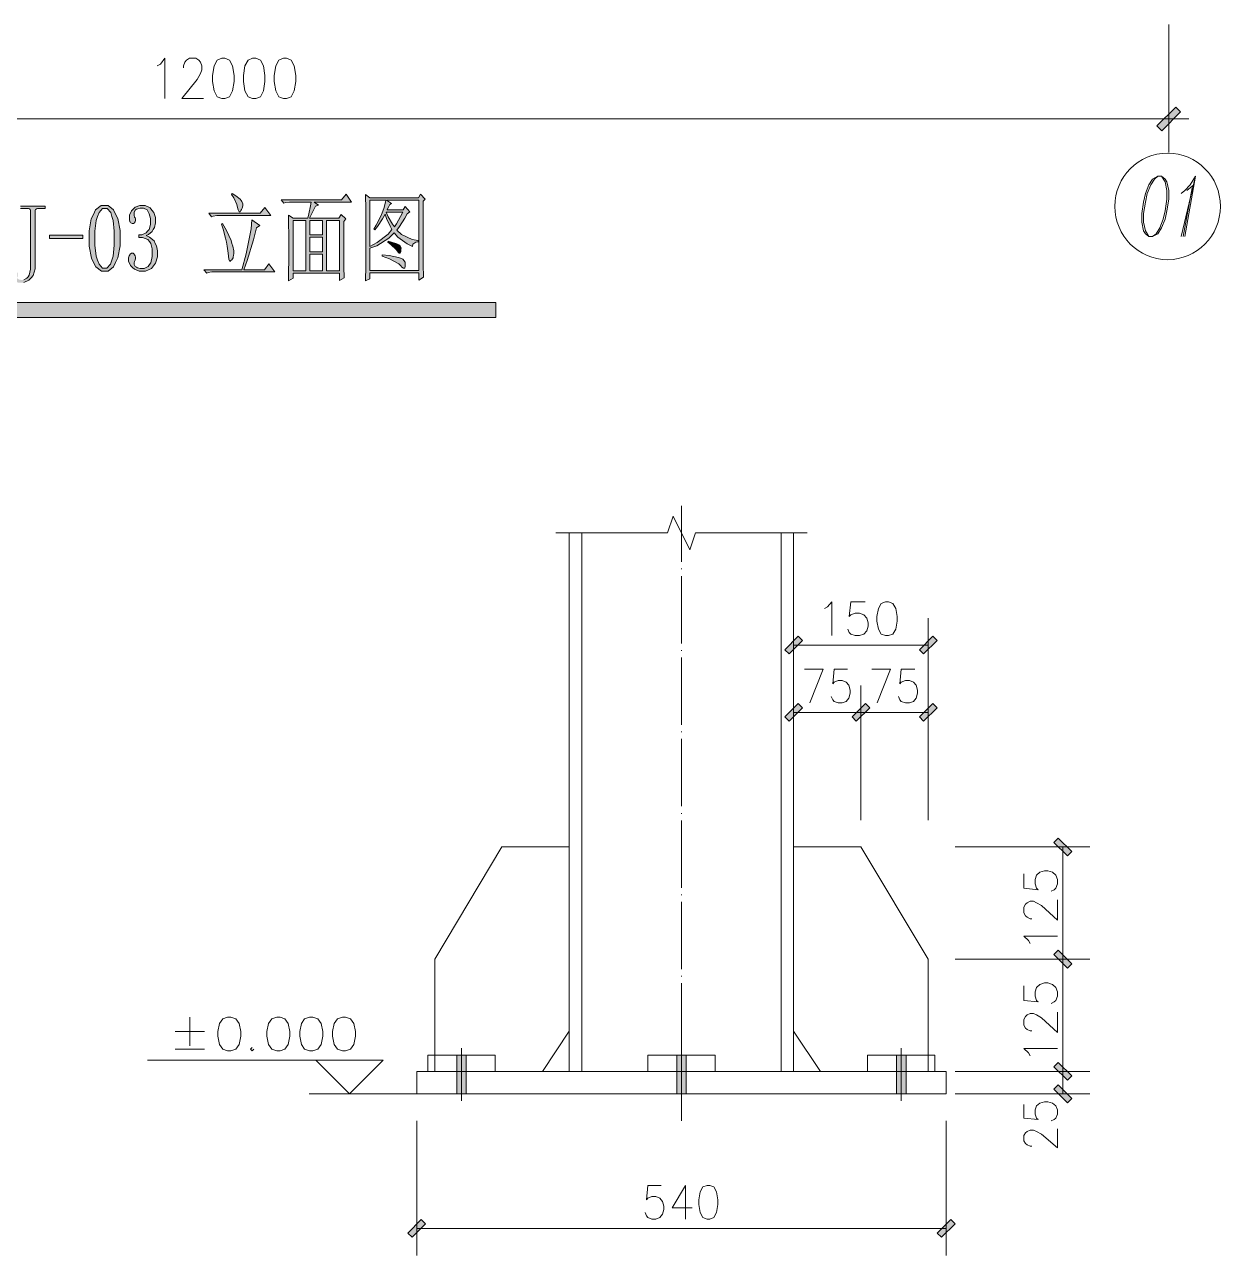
# Model space of a CAD drawing. Header units: millimetres. Extents: x 0 to 586, y 0 to 414.
# Drawn here: x 116.8 to 204.3, y 104.7 to 194.9 of the extents above; entities that cross this region are included whole.
import ezdxf

# ---------------------------------------------------------------- set-up
doc = ezdxf.new("R2010")
doc.units = ezdxf.units.MM

msp = doc.modelspace()

# ---------------------------------------------------------------- hatches: boundary and pattern name
h = msp.add_hatch(color=0)
h.dxf.hatch_style = 2
h.paths.add_polyline_path([(200.035583, 187.113333), (199.686333, 187.462583), (201.065694, 188.841944), (201.414944, 188.496222)])
h = msp.add_hatch(color=0)
h.dxf.hatch_style = 2
h.paths.add_polyline_path([(131.956528, 182.520167), (132.221111, 182.354361), (132.545667, 182.100361), (132.609167, 182.012167), (132.669139, 181.920444), (132.729111, 181.751111), (132.729111, 181.666444), (132.729111, 181.599417), (132.686778, 181.440667), (132.640917, 181.348944), (132.598583, 181.26075), (132.531556, 181.172556), (132.510389, 181.172556), (132.464528, 181.172556), (132.386917, 181.32425), (132.355167, 181.475944), (132.298722, 181.708778), (132.08, 182.188556), (131.914194, 182.439028)])
h = msp.add_hatch(color=0)
h.paths.add_polyline_path([(137.488083, 180.703361), (137.576278, 181.020861), (137.696222, 181.613528), (137.727972, 181.888694), (136.320389, 181.888694), (136.154583, 181.888694), (135.868833, 181.849889), (135.745361, 181.807556), (135.547806, 182.0545), (139.954, 182.0545), (140.306778, 182.46725), (140.705417, 181.888694), (137.950222, 181.888694), (138.281833, 181.669972), (138.059583, 181.585306), (137.929056, 181.352472), (137.706806, 180.9115), (137.618611, 180.703361), (139.777611, 180.703361), (139.932833, 180.978528), (140.285611, 180.650444), (140.130389, 180.456417), (140.130389, 179.218167), (140.140972, 177.154417), (140.151556, 176.328917), (139.823472, 176.134889), (139.823472, 176.685222), (136.408583, 176.685222), (136.408583, 176.300694), (136.076972, 176.106667), (136.087556, 176.589972), (136.098139, 177.821167), (136.098139, 178.572583), (136.098139, 179.320472), (136.087556, 180.49875), (136.076972, 180.925611), (136.408583, 180.703361)])
h.paths.add_polyline_path([(138.853333, 180.537556), (138.853333, 176.851028), (139.823472, 176.851028), (139.823472, 180.537556)])
h.paths.add_polyline_path([(136.408583, 180.537556), (136.408583, 176.851028), (137.354028, 176.851028), (137.354028, 180.537556)])
h.paths.add_polyline_path([(137.643306, 178.064583), (137.643306, 176.851028), (138.567583, 176.851028), (138.567583, 178.064583)])
h.paths.add_polyline_path([(137.643306, 179.327528), (137.643306, 178.230389), (138.567583, 178.230389), (138.567583, 179.327528)])
h.paths.add_polyline_path([(137.643306, 180.537556), (137.643306, 179.493333), (138.567583, 179.493333), (138.567583, 180.537556)])
h = msp.add_hatch(color=0)
h.paths.add_polyline_path([(145.947694, 181.945139), (145.947694, 177.373139), (145.947694, 177.097972), (145.958278, 176.604083), (145.968861, 176.381833), (145.63725, 176.163111), (145.63725, 176.713444), (142.045972, 176.713444), (142.045972, 176.272472), (141.717889, 176.106667), (141.728472, 176.381833), (141.739056, 176.946278), (141.739056, 177.235556), (141.739056, 181.394806), (141.739056, 181.627639), (141.728472, 182.153278), (141.717889, 182.442556), (142.045972, 182.192083), (145.594917, 182.192083), (145.746611, 182.46725), (146.099389, 182.107417)])
h.paths.add_polyline_path([(142.045972, 176.87925), (145.63725, 176.87925), (145.63725, 182.026278), (143.259528, 182.026278), (143.633472, 181.779333), (143.502944, 181.698194), (143.435917, 181.571194), (143.337139, 181.380694), (143.301861, 181.310139), (144.469556, 181.310139), (144.624778, 181.557083), (144.956389, 181.172556), (144.78, 181.034972), (144.593028, 180.703361), (144.204972, 180.100111), (144.007417, 179.824944), (144.349611, 179.507444), (145.132778, 179.137028), (145.57375, 179.080583), (145.57375, 178.971222), (145.407944, 178.957111), (145.196278, 178.791306), (145.153944, 178.639611), (144.769417, 178.819528), (144.095611, 179.313417), (143.809861, 179.630917), (143.425333, 179.246389), (142.543389, 178.681944), (142.045972, 178.502028)])
h.paths.add_polyline_path([(142.045972, 182.026278), (142.045972, 178.639611), (142.564556, 178.914778), (143.368889, 179.535667), (143.654639, 179.881389), (143.513528, 180.128333), (143.259528, 180.692778), (143.150167, 181.010278), (142.973778, 180.664556), (142.599833, 180.086), (142.39875, 179.853167), (142.33525, 179.906083), (142.511639, 180.195361), (142.807972, 180.795083), (142.927917, 181.105528), (143.051389, 181.415972), (143.1925, 181.878111), (143.213667, 182.026278)])
h.paths.add_polyline_path([(143.238361, 181.144333), (143.390056, 180.802139), (143.689917, 180.265917), (143.831028, 180.071889), (143.98625, 180.290611), (144.293167, 180.830361), (144.448389, 181.144333)])
h = msp.add_hatch(color=0)
h.dxf.hatch_style = 2
h.paths.add_polyline_path([(117.178667, 181.200778), (117.178667, 181.257222), (117.153972, 181.338361), (117.132806, 181.366583), (117.111639, 181.394806), (117.034028, 181.423028), (116.977583, 181.423028), (116.451944, 181.423028), (116.451944, 181.588833), (118.254639, 181.588833), (118.254639, 181.423028), (117.725472, 181.423028), (117.683139, 181.423028), (117.612583, 181.394806), (117.584361, 181.366583), (117.556139, 181.338361), (117.527917, 181.257222), (117.527917, 181.200778), (117.527917, 177.288472), (117.527917, 176.985083), (117.372694, 176.508833), (117.221, 176.3395), (117.065778, 176.166639), (116.68125, 175.993778), (116.448417, 175.993778), (116.282611, 175.993778), (116.028611, 176.078444), (115.940417, 176.159583), (115.852222, 176.240722), (115.764028, 176.43475), (115.764028, 176.544111), (115.764028, 176.628778), (115.802833, 176.75225), (115.841639, 176.794583), (115.880444, 176.833389), (115.965111, 176.875722), (116.007444, 176.875722), (116.063889, 176.875722), (116.152083, 176.829861), (116.183833, 176.780472), (116.219111, 176.731083), (116.250861, 176.614667), (116.250861, 176.544111), (116.250861, 176.515889), (116.243806, 176.470028), (116.240278, 176.448861), (116.233222, 176.427694), (116.205, 176.378306), (116.183833, 176.353611), (116.205, 176.311278), (116.272028, 176.247778), (116.317889, 176.226611), (116.360222, 176.205444), (116.473111, 176.187806), (116.536611, 176.187806), (116.68125, 176.187806), (116.914083, 176.304222), (117.002278, 176.420639), (117.090472, 176.537056), (117.178667, 176.970972), (117.178667, 177.288472)])
h = msp.add_hatch(color=0)
h.paths.add_polyline_path([(122.6185, 176.822806), (122.375083, 176.822806), (121.965861, 177.140306), (121.803583, 177.454278), (121.637778, 177.771778), (121.471972, 178.667833), (121.471972, 179.246389), (121.471972, 179.782611), (121.630722, 180.650444), (121.793, 180.982056), (121.95175, 181.313667), (122.3645, 181.64175), (122.6185, 181.64175), (122.858389, 181.64175), (123.260556, 181.327778), (123.419306, 181.010278), (123.581583, 180.692778), (123.740333, 179.810833), (123.740333, 179.246389), (123.740333, 178.681944), (123.581583, 177.792944), (123.419306, 177.468389), (123.260556, 177.147361), (122.858389, 176.822806)])
h.paths.add_polyline_path([(122.6185, 181.423028), (122.463278, 181.423028), (122.20575, 181.126694), (122.099917, 180.830361), (121.994083, 180.534028), (121.891778, 179.743806), (121.891778, 179.246389), (121.891778, 178.724278), (121.994083, 177.912889), (122.099917, 177.623611), (122.20575, 177.334333), (122.463278, 177.045056), (122.6185, 177.045056), (122.780778, 177.045056), (123.041833, 177.334333), (123.133556, 177.623611), (123.228806, 177.912889), (123.320528, 178.724278), (123.320528, 179.246389), (123.320528, 179.743806), (123.232333, 180.534028), (123.144139, 180.830361), (123.055944, 181.126694), (122.794889, 181.423028)])
h = msp.add_hatch(color=0)
h.dxf.hatch_style = 2
h.paths.add_polyline_path([(126.495528, 178.145722), (126.495528, 177.881139), (126.343833, 177.422528), (126.188611, 177.221444), (126.033389, 177.020361), (125.603, 176.822806), (125.327833, 176.822806), (125.130278, 176.822806), (124.788083, 176.960389), (124.646972, 177.097972), (124.502333, 177.235556), (124.357694, 177.553056), (124.357694, 177.729444), (124.357694, 177.814111), (124.403556, 177.95875), (124.445889, 178.018722), (124.49175, 178.082222), (124.579944, 178.142194), (124.622278, 178.142194), (124.689306, 178.142194), (124.781028, 178.082222), (124.80925, 178.018722), (124.837472, 177.95875), (124.862167, 177.852917), (124.862167, 177.814111), (124.862167, 177.743556), (124.841, 177.634194), (124.819833, 177.591861), (124.798667, 177.538944), (124.773972, 177.440167), (124.773972, 177.401361), (124.773972, 177.316694), (124.858639, 177.179111), (124.939778, 177.126194), (125.024444, 177.06975), (125.204361, 177.013306), (125.303139, 177.013306), (125.504222, 177.013306), (125.800556, 177.157944), (125.899333, 177.302583), (125.998111, 177.447222), (126.096889, 177.89525), (126.096889, 178.198639), (126.096889, 178.449111), (125.994583, 178.84775), (125.88875, 178.999444), (125.782917, 179.151139), (125.394861, 179.302833), (125.109111, 179.302833), (125.109111, 179.493333), (125.327833, 179.493333), (125.652389, 179.623861), (125.758222, 179.754389), (125.864056, 179.888444), (125.966361, 180.251806), (125.966361, 180.484639), (125.966361, 180.678667), (125.885222, 181.017333), (125.804083, 181.161972), (125.719417, 181.306611), (125.461889, 181.45125), (125.2855, 181.45125), (125.207889, 181.45125), (125.042083, 181.401861), (124.953889, 181.356), (124.869222, 181.306611), (124.781028, 181.147861), (124.781028, 181.0385), (124.781028, 180.929139), (124.802194, 180.791556), (124.823361, 180.763333), (124.844528, 180.735111), (124.869222, 180.668083), (124.869222, 180.62575), (124.869222, 180.555194), (124.844528, 180.445833), (124.823361, 180.4035), (124.802194, 180.364694), (124.724583, 180.322361), (124.668139, 180.322361), (124.625806, 180.322361), (124.541139, 180.364694), (124.502333, 180.4035), (124.463528, 180.445833), (124.424722, 180.597528), (124.424722, 180.706889), (124.424722, 180.915028), (124.569361, 181.250167), (124.714, 181.380694), (124.855111, 181.511222), (125.186722, 181.64175), (125.373694, 181.64175), (125.592417, 181.64175), (125.945194, 181.472417), (126.07925, 181.299556), (126.209778, 181.126694), (126.343833, 180.763333), (126.343833, 180.569306), (126.343833, 180.361167), (126.259167, 180.011917), (126.178028, 179.867278), (126.093361, 179.722639), (125.835833, 179.507444), (125.659444, 179.440417), (125.902861, 179.327528), (126.230944, 179.03825), (126.319139, 178.861861), (126.407333, 178.681944), (126.495528, 178.322111)])
h = msp.add_hatch(color=0)
h.dxf.hatch_style = 2
h.paths.add_polyline_path([(130.2385, 181.063194), (134.006167, 181.063194), (134.337778, 181.475944), (134.77875, 180.897389), (130.965222, 180.897389), (130.824111, 180.897389), (130.559528, 180.858583), (130.439583, 180.81625)])
h = msp.add_hatch(color=0)
h.dxf.hatch_style = 2
h.paths.add_polyline_path([(133.741583, 179.99075), (133.512278, 179.122917), (133.050139, 177.595389), (132.817306, 176.932167), (134.316611, 176.932167), (134.644694, 177.373139), (135.085667, 176.766361), (130.615972, 176.766361), (130.471333, 176.766361), (130.20675, 176.727556), (130.086806, 176.685222), (129.885722, 176.932167), (132.662083, 176.932167), (132.983111, 178.089278), (133.346472, 179.920194), (133.388806, 180.594), (133.985, 180.18125)])
h = msp.add_hatch(color=0)
h.dxf.hatch_style = 2
h.paths.add_polyline_path([(131.2545, 180.322361), (131.529667, 179.796722), (131.868333, 179.066472), (131.935361, 178.861861), (132.002389, 178.653722), (132.069417, 178.311528), (132.069417, 178.173944), (132.069417, 178.1175), (132.051778, 177.972861), (132.034139, 177.884667), (132.020028, 177.792944), (131.931833, 177.648306), (131.85775, 177.595389), (131.787194, 177.538944), (131.706056, 177.70475), (131.695472, 177.923472), (131.670778, 178.145722), (131.589639, 178.660778), (131.529667, 178.957111), (131.469694, 179.253444), (131.28625, 179.906083), (131.166306, 180.265917)])
h = msp.add_hatch(color=0)
h.dxf.hatch_style = 2
h.paths.add_polyline_path([(118.565083, 179.218167), (118.565083, 179.465111), (121.009833, 179.465111), (121.009833, 179.218167)])
h = msp.add_hatch(color=0)
h.dxf.hatch_style = 2
h.paths.add_polyline_path([(143.368889, 179.024139), (143.633472, 178.957111), (144.007417, 178.833639), (144.116778, 178.777194), (144.229667, 178.724278), (144.328444, 178.537306), (144.317861, 178.406778), (144.30375, 178.27625), (144.261417, 178.145722), (144.229667, 178.145722), (144.194389, 178.145722), (144.116778, 178.21275), (144.074444, 178.283306), (143.965083, 178.420889), (143.601722, 178.748972), (143.347722, 178.943)])
h = msp.add_hatch(color=0)
h.dxf.hatch_style = 2
h.paths.add_polyline_path([(142.949083, 178.032833), (143.457083, 177.965806), (144.123833, 177.835278), (144.282583, 177.771778), (144.441333, 177.711806), (144.614194, 177.496611), (144.624778, 177.344917), (144.635361, 177.19675), (144.593028, 177.045056), (144.536583, 177.045056), (144.504833, 177.045056), (144.391944, 177.126194), (144.317861, 177.207333), (144.152056, 177.373139), (143.467667, 177.732972), (142.949083, 177.923472)])
h = msp.add_hatch(color=0)
h.dxf.hatch_style = 2
h.paths.add_polyline_path([(108.860167, 173.425556), (108.860167, 174.52975), (151.267583, 174.52975), (151.267583, 173.425556)])
h = msp.add_hatch(color=0)
h.dxf.hatch_style = 2
h.paths.add_polyline_path([(172.741167, 148.794611), (172.427194, 149.105056), (173.411444, 150.092833), (173.725417, 149.778861)])
h = msp.add_hatch(color=0)
h.dxf.hatch_style = 2
h.paths.add_polyline_path([(182.601306, 148.794611), (182.287333, 149.105056), (183.271583, 150.092833), (183.585556, 149.778861)])
h = msp.add_hatch(color=0)
h.dxf.hatch_style = 2
h.paths.add_polyline_path([(172.741167, 143.862778), (172.427194, 144.17675), (173.411444, 145.164528), (173.725417, 144.850556)])
h = msp.add_hatch(color=0)
h.dxf.hatch_style = 2
h.paths.add_polyline_path([(177.669472, 143.862778), (177.3555, 144.17675), (178.343278, 145.164528), (178.65725, 144.850556)])
h = msp.add_hatch(color=0)
h.dxf.hatch_style = 2
h.paths.add_polyline_path([(177.669472, 143.862778), (177.3555, 144.17675), (178.343278, 145.164528), (178.65725, 144.850556)])
h = msp.add_hatch(color=0)
h.dxf.hatch_style = 2
h.paths.add_polyline_path([(182.601306, 143.862778), (182.287333, 144.17675), (183.271583, 145.164528), (183.585556, 144.850556)])
h = msp.add_hatch(color=0)
h.dxf.hatch_style = 2
h.paths.add_polyline_path([(192.143944, 134.990417), (192.457917, 135.304389), (193.445694, 134.316611), (193.131722, 134.002639)])
h = msp.add_hatch(color=0)
h.dxf.hatch_style = 2
h.paths.add_polyline_path([(192.143944, 126.774222), (192.457917, 127.088194), (193.445694, 126.100417), (193.131722, 125.789972)])
h = msp.add_hatch(color=0)
h.dxf.hatch_style = 2
h.paths.add_polyline_path([(192.143944, 126.774222), (192.457917, 127.088194), (193.445694, 126.100417), (193.131722, 125.789972)])
h = msp.add_hatch(color=0)
h.dxf.hatch_style = 2
h.paths.add_polyline_path([(148.413611, 119.404694), (149.101528, 119.404694), (149.101528, 116.578944), (148.413611, 116.578944)])
h = msp.add_hatch(color=0)
h.dxf.hatch_style = 2
h.paths.add_polyline_path([(148.413611, 119.404694), (149.101528, 119.404694), (149.101528, 116.578944), (148.413611, 116.578944)])
h = msp.add_hatch(color=0)
h.dxf.hatch_style = 2
h.paths.add_polyline_path([(148.413611, 119.404694), (149.101528, 119.404694), (149.101528, 116.578944), (148.413611, 116.578944)])
h = msp.add_hatch(color=0)
h.dxf.hatch_style = 2
h.paths.add_polyline_path([(164.514389, 119.404694), (165.205833, 119.404694), (165.205833, 116.578944), (164.514389, 116.578944)])
h = msp.add_hatch(color=0)
h.dxf.hatch_style = 2
h.paths.add_polyline_path([(164.514389, 119.404694), (165.205833, 119.404694), (165.205833, 116.578944), (164.514389, 116.578944)])
h = msp.add_hatch(color=0)
h.dxf.hatch_style = 2
h.paths.add_polyline_path([(180.618694, 119.404694), (181.310139, 119.404694), (181.310139, 116.578944), (180.618694, 116.578944)])
h = msp.add_hatch(color=0)
h.dxf.hatch_style = 2
h.paths.add_polyline_path([(180.618694, 119.404694), (181.310139, 119.404694), (181.310139, 116.578944), (180.618694, 116.578944)])
h = msp.add_hatch(color=0)
h.dxf.hatch_style = 2
h.paths.add_polyline_path([(180.618694, 119.404694), (181.310139, 119.404694), (181.310139, 116.578944), (180.618694, 116.578944)])
h = msp.add_hatch(color=0)
h.dxf.hatch_style = 2
h.paths.add_polyline_path([(192.143944, 118.558028), (192.457917, 118.872), (193.445694, 117.884222), (193.131722, 117.573778)])
h = msp.add_hatch(color=0)
h.dxf.hatch_style = 2
h.paths.add_polyline_path([(192.143944, 118.558028), (192.457917, 118.872), (193.445694, 117.884222), (193.131722, 117.573778)])
h = msp.add_hatch(color=0)
h.dxf.hatch_style = 2
h.paths.add_polyline_path([(192.143944, 116.914083), (192.457917, 117.228056), (193.445694, 116.243806), (193.131722, 115.929833)])
h = msp.add_hatch(color=0)
h.dxf.hatch_style = 2
h.paths.add_polyline_path([(145.136306, 106.069694), (144.822333, 106.383667), (145.806583, 107.367917), (146.120556, 107.057472)])
h = msp.add_hatch(color=0)
h.dxf.hatch_style = 2
h.paths.add_polyline_path([(183.913639, 106.069694), (183.599667, 106.383667), (184.587444, 107.367917), (184.901417, 107.057472)])

# ---------------------------------------------------------------- linework, layer by layer
at = {"color": 0, "lineweight": 0}
for points in [[(200.550639, 194.8815), (200.550639, 185.51525)], [(126.467306, 191.851139), (126.693083, 191.99225), (127.028222, 192.415583), (127.028222, 189.459306)], [(128.382889, 191.710028), (128.382889, 191.851139), (128.495778, 192.133361), (128.605139, 192.274472), (128.830917, 192.415583), (129.282472, 192.415583), (129.50825, 192.274472), (129.621139, 192.133361), (129.734028, 191.851139), (129.734028, 191.572444), (129.621139, 191.290222), (129.395361, 190.866889), (128.27, 189.459306), (129.846917, 189.459306)], [(200.540056, 187.977639), (62.533389, 187.977639)], [(199.0725, 187.977639), (202.028778, 187.977639)], [(199.760417, 183.779583), (199.368833, 183.567917), (199.10425, 183.148111), (198.839667, 182.516639), (198.709139, 181.885167), (198.578611, 181.045556), (198.578611, 180.414083), (198.709139, 179.782611), (198.839667, 179.570944), (199.10425, 179.362806), (199.368833, 179.362806), (199.760417, 179.570944), (200.025, 179.994278), (200.286056, 180.62575), (200.420111, 181.253694), (200.550639, 182.096833), (200.550639, 182.728306), (200.420111, 183.359778), (200.286056, 183.567917), (200.025, 183.779583), (199.760417, 183.779583), (199.499361, 183.567917), (199.234778, 183.148111), (198.973722, 182.516639), (198.839667, 181.885167), (198.709139, 181.045556), (198.709139, 180.414083), (198.839667, 179.782611), (199.10425, 179.362806)], [(199.368833, 179.362806), (199.629889, 179.570944), (199.894472, 179.994278), (200.155528, 180.62575), (200.286056, 181.253694), (200.420111, 182.096833), (200.420111, 182.728306), (200.286056, 183.359778), (200.025, 183.779583)], [(201.471389, 179.362806), (202.522667, 183.779583)], [(201.732444, 179.362806), (202.522667, 183.779583), (202.127556, 183.148111), (201.732444, 182.728306), (201.471389, 182.516639)], [(202.392139, 183.148111), (201.8665, 182.728306)], [(202.258083, 182.936444), (201.601917, 179.362806)], [(116.451944, 181.588833), (118.254639, 181.588833), (118.254639, 181.423028), (117.725472, 181.423028), (117.683139, 181.423028), (117.612583, 181.394806), (117.584361, 181.366583), (117.556139, 181.338361), (117.527917, 181.257222), (117.527917, 181.200778), (117.527917, 177.288472), (117.527917, 176.985083), (117.372694, 176.508833), (117.221, 176.3395), (117.065778, 176.166639), (116.68125, 175.993778)], [(116.68125, 176.187806), (116.914083, 176.304222), (117.002278, 176.420639), (117.090472, 176.537056), (117.178667, 176.970972), (117.178667, 177.288472), (117.178667, 181.200778), (117.178667, 181.257222), (117.153972, 181.338361), (117.132806, 181.366583), (117.111639, 181.394806), (117.034028, 181.423028), (116.977583, 181.423028), (116.451944, 181.423028)], [(164.860111, 155.529139), (164.860111, 159.631944)], [(163.833528, 157.659917), (164.246278, 158.891111)], [(164.246278, 158.891111), (165.477472, 156.425194)], [(155.659667, 157.659917), (163.833528, 157.659917)], [(156.643917, 118.222889), (156.643917, 157.659917)], [(157.564667, 157.659917), (157.564667, 118.222889)], [(165.477472, 156.425194), (165.886694, 157.659917)], [(165.886694, 157.659917), (174.064083, 157.659917)], [(172.155556, 157.659917), (172.155556, 118.222889)], [(173.076306, 157.659917), (173.076306, 118.222889)], [(164.860111, 154.989389), (164.860111, 155.038778)], [(164.860111, 149.567194), (164.860111, 154.4955)], [(175.344667, 152.128361), (175.556333, 152.244778), (175.877361, 152.597556), (175.877361, 150.131639)], [(178.325639, 152.597556), (177.26025, 152.597556), (177.154417, 151.54275), (177.26025, 151.659167), (177.581278, 151.775583), (177.898778, 151.775583), (178.219806, 151.659167), (178.431472, 151.422806), (178.537306, 151.073556), (178.537306, 150.837194), (178.431472, 150.484417), (178.219806, 150.251583), (177.898778, 150.131639), (177.581278, 150.131639), (177.26025, 150.251583), (177.154417, 150.368), (177.048583, 150.600833)], [(173.076306, 136.627306), (173.076306, 151.41575)], [(182.936444, 136.627306), (182.936444, 151.41575)], [(164.860111, 149.023917), (164.860111, 149.073306)], [(173.076306, 149.443722), (182.936444, 149.443722)], [(164.860111, 143.601722), (164.860111, 148.530028)], [(173.866528, 147.66925), (175.245889, 147.66925), (174.261639, 145.203333)], [(177.020361, 147.66925), (176.036111, 147.66925), (175.937333, 146.610917), (176.036111, 146.730861), (176.328917, 146.847278), (176.62525, 146.847278), (176.921583, 146.730861), (177.119139, 146.4945), (177.217917, 146.141722), (177.217917, 145.908889), (177.119139, 145.556111), (176.921583, 145.31975), (176.62525, 145.203333), (176.328917, 145.203333), (176.036111, 145.31975), (175.937333, 145.439694), (175.838556, 145.672528)], [(178.794833, 147.66925), (180.174194, 147.66925), (179.189944, 145.203333)], [(181.948667, 147.66925), (180.964417, 147.66925), (180.865639, 146.610917), (180.964417, 146.730861), (181.26075, 146.847278), (181.557083, 146.847278), (181.849889, 146.730861), (182.047444, 146.4945), (182.146222, 146.141722), (182.146222, 145.908889), (182.047444, 145.556111), (181.849889, 145.31975), (181.557083, 145.203333), (181.26075, 145.203333), (180.964417, 145.31975), (180.865639, 145.439694), (180.766861, 145.672528)], [(173.076306, 136.627306), (173.076306, 146.483917)], [(178.008139, 136.627306), (178.008139, 146.483917)], [(178.008139, 136.627306), (178.008139, 146.483917)], [(182.936444, 136.627306), (182.936444, 146.483917)], [(173.076306, 144.511889), (178.008139, 144.511889)], [(178.008139, 144.511889), (182.936444, 144.511889)], [(164.860111, 143.058444), (164.860111, 143.107833)], [(164.860111, 137.63625), (164.860111, 142.564556)], [(164.860111, 137.092972), (164.860111, 137.142361)], [(164.860111, 131.670778), (164.860111, 136.602611)], [(151.715611, 134.655278), (146.787306, 126.439083)], [(156.643917, 134.655278), (151.715611, 134.655278)], [(156.643917, 121.179167), (156.643917, 134.655278)], [(178.008139, 134.655278), (173.076306, 134.655278)], [(173.076306, 134.655278), (173.076306, 121.179167)], [(182.936444, 126.439083), (178.008139, 134.655278)], [(184.908472, 134.655278), (194.768611, 134.655278)], [(192.796583, 126.439083), (192.796583, 134.655278)], [(189.935556, 132.700889), (189.935556, 131.6355), (190.993889, 131.529667), (190.873944, 131.6355), (190.757528, 131.953), (190.757528, 132.274028), (190.873944, 132.591528), (191.110306, 132.806722), (191.463083, 132.912556), (191.695917, 132.912556), (192.048694, 132.806722), (192.285056, 132.591528), (192.401472, 132.274028), (192.401472, 131.953), (192.285056, 131.6355), (192.165111, 131.529667), (191.932278, 131.420306)], [(164.860111, 131.131028), (164.860111, 131.176889)], [(190.524694, 129.398889), (190.40475, 129.398889), (190.171917, 129.504722), (190.051972, 129.610556), (189.935556, 129.82575), (189.935556, 130.249083), (190.051972, 130.464278), (190.171917, 130.570111), (190.40475, 130.675944), (190.641111, 130.675944), (190.873944, 130.570111), (191.226722, 130.358444), (192.401472, 129.293056), (192.401472, 130.781778)], [(164.860111, 125.705306), (164.860111, 130.637139)], [(190.40475, 127.589139), (190.288333, 127.800806), (189.935556, 128.121833), (192.401472, 128.121833)], [(146.787306, 126.439083), (146.787306, 119.404694)], [(182.936444, 119.404694), (182.936444, 126.439083)], [(184.908472, 126.439083), (194.768611, 126.439083)], [(184.908472, 126.439083), (194.768611, 126.439083)], [(192.796583, 118.222889), (192.796583, 126.439083)], [(164.860111, 125.165556), (164.860111, 125.214944)], [(164.860111, 119.743361), (164.860111, 124.671667)], [(189.935556, 124.484694), (189.935556, 123.419306), (190.993889, 123.313472), (190.873944, 123.419306), (190.757528, 123.736806), (190.757528, 124.057833), (190.873944, 124.375333), (191.110306, 124.590528), (191.463083, 124.696361), (191.695917, 124.696361), (192.048694, 124.590528), (192.285056, 124.375333), (192.401472, 124.057833), (192.401472, 123.736806), (192.285056, 123.419306), (192.165111, 123.313472), (191.932278, 123.204111)], [(128.855611, 122.198694), (128.855611, 120.085556)], [(190.524694, 121.182694), (190.40475, 121.182694), (190.171917, 121.288528), (190.051972, 121.394361), (189.935556, 121.609556), (189.935556, 122.032889), (190.051972, 122.248083), (190.171917, 122.353917), (190.40475, 122.45975), (190.641111, 122.45975), (190.873944, 122.353917), (191.226722, 122.14225), (192.401472, 121.076861), (192.401472, 122.565583)], [(127.772583, 121.143889), (129.935111, 121.143889)], [(154.671889, 118.222889), (156.643917, 121.179167)], [(173.076306, 121.179167), (175.048333, 118.222889)], [(133.420556, 119.969139), (133.300611, 119.852722), (133.420556, 119.732778), (133.5405, 119.852722)], [(148.759333, 119.930333), (148.759333, 116.053306)], [(148.759333, 119.930333), (148.759333, 116.053306)], [(148.759333, 119.930333), (148.759333, 116.053306)], [(164.860111, 119.930333), (164.860111, 116.053306)], [(164.860111, 119.930333), (164.860111, 116.053306)], [(180.964417, 119.930333), (180.964417, 116.053306)], [(180.964417, 119.930333), (180.964417, 116.053306)], [(180.964417, 119.930333), (180.964417, 116.053306)], [(190.40475, 119.372944), (190.288333, 119.584611), (189.935556, 119.905639), (192.401472, 119.905639)], [(143.005528, 119.044861), (125.754694, 119.044861)], [(127.772583, 119.852722), (129.935111, 119.852722)], [(140.543139, 116.578944), (138.077222, 119.044861)], [(140.543139, 116.578944), (143.005528, 119.044861)], [(146.293417, 119.404694), (146.293417, 118.222889)], [(146.293417, 119.404694), (151.221722, 119.404694)], [(146.787306, 119.404694), (146.787306, 118.222889)], [(151.221722, 119.404694), (151.221722, 118.222889)], [(162.397722, 119.404694), (167.326028, 119.404694)], [(162.397722, 119.404694), (162.397722, 118.222889)], [(164.860111, 119.200083), (164.860111, 119.249472)], [(167.326028, 119.404694), (167.326028, 118.222889)], [(178.4985, 119.404694), (183.430333, 119.404694)], [(178.4985, 119.404694), (178.4985, 118.222889)], [(182.936444, 118.222889), (182.936444, 119.404694)], [(183.430333, 119.404694), (183.430333, 118.222889)], [(145.471444, 118.222889), (184.252306, 118.222889)], [(145.471444, 118.222889), (145.471444, 116.578944)], [(173.076306, 118.222889), (156.643917, 118.222889)], [(164.860111, 114.606917), (164.860111, 118.706194)], [(184.252306, 118.222889), (184.252306, 116.578944)], [(184.908472, 118.222889), (194.768611, 118.222889)], [(184.908472, 118.222889), (194.768611, 118.222889)], [(192.796583, 116.578944), (192.796583, 118.222889)], [(137.583333, 116.578944), (147.937361, 116.578944)], [(184.252306, 116.578944), (145.471444, 116.578944)], [(184.908472, 116.578944), (194.768611, 116.578944)], [(189.935556, 115.788722), (189.935556, 114.804472), (190.993889, 114.705694), (190.873944, 114.804472), (190.757528, 115.100806), (190.757528, 115.397139), (190.873944, 115.689944), (191.110306, 115.8875), (191.463083, 115.986278), (191.695917, 115.986278), (192.048694, 115.8875), (192.285056, 115.689944), (192.401472, 115.397139), (192.401472, 115.100806), (192.285056, 114.804472), (192.165111, 114.705694), (191.932278, 114.606917)], [(145.471444, 114.606917), (145.471444, 104.746778)], [(184.252306, 114.606917), (184.252306, 104.746778)], [(190.524694, 112.733667), (190.40475, 112.733667), (190.171917, 112.832444), (190.051972, 112.931222), (189.935556, 113.128778), (189.935556, 113.523889), (190.051972, 113.721444), (190.171917, 113.816694), (190.40475, 113.915472), (190.641111, 113.915472), (190.873944, 113.816694), (191.226722, 113.622667), (192.401472, 112.634889), (192.401472, 114.01425)], [(163.381972, 109.876167), (162.397722, 109.876167), (162.298944, 108.817833), (162.397722, 108.93425), (162.690528, 109.054194), (162.986861, 109.054194), (163.283194, 108.93425), (163.48075, 108.701417), (163.579528, 108.348639), (163.579528, 108.115806), (163.48075, 107.763028), (163.283194, 107.526667), (162.986861, 107.41025), (162.690528, 107.41025), (162.397722, 107.526667), (162.298944, 107.643083), (162.200167, 107.879444)], [(165.156444, 109.876167), (164.172194, 108.232222), (165.650333, 108.232222)], [(165.156444, 109.876167), (165.156444, 107.41025)], [(145.471444, 106.718806), (184.252306, 106.718806)]]:
    msp.add_lwpolyline(points, dxfattribs=at)
for points in [[(131.198056, 192.415583), (130.859389, 192.274472), (130.633611, 191.851139), (130.520722, 191.149111), (130.520722, 190.725778), (130.633611, 190.020222), (130.859389, 189.600417), (131.198056, 189.459306), (131.423833, 189.459306), (131.7625, 189.600417), (131.988278, 190.020222), (132.101167, 190.725778), (132.101167, 191.149111), (131.988278, 191.851139), (131.7625, 192.274472), (131.423833, 192.415583)], [(133.452306, 192.415583), (133.113639, 192.274472), (132.887861, 191.851139), (132.774972, 191.149111), (132.774972, 190.725778), (132.887861, 190.020222), (133.113639, 189.600417), (133.452306, 189.459306), (133.678083, 189.459306), (134.01675, 189.600417), (134.239, 190.020222), (134.351889, 190.725778), (134.351889, 191.149111), (134.239, 191.851139), (134.01675, 192.274472), (133.678083, 192.415583)], [(135.706556, 192.415583), (135.367889, 192.274472), (135.142111, 191.851139), (135.029222, 191.149111), (135.029222, 190.725778), (135.142111, 190.020222), (135.367889, 189.600417), (135.706556, 189.459306), (135.932333, 189.459306), (136.267472, 189.600417), (136.49325, 190.020222), (136.606139, 190.725778), (136.606139, 191.149111), (136.49325, 191.851139), (136.267472, 192.274472), (135.932333, 192.415583)], [(200.035583, 187.113333), (199.686333, 187.462583), (201.065694, 188.841944), (201.414944, 188.496222)], [(131.956528, 182.520167), (132.221111, 182.354361), (132.545667, 182.100361), (132.609167, 182.012167), (132.669139, 181.920444), (132.729111, 181.751111), (132.729111, 181.666444), (132.729111, 181.599417), (132.686778, 181.440667), (132.640917, 181.348944), (132.598583, 181.26075), (132.531556, 181.172556), (132.510389, 181.172556), (132.464528, 181.172556), (132.386917, 181.32425), (132.355167, 181.475944), (132.298722, 181.708778), (132.08, 182.188556), (131.914194, 182.439028)], [(137.488083, 180.703361), (137.576278, 181.020861), (137.696222, 181.613528), (137.727972, 181.888694), (136.320389, 181.888694), (136.154583, 181.888694), (135.868833, 181.849889), (135.745361, 181.807556), (135.547806, 182.0545), (139.954, 182.0545), (140.306778, 182.46725), (140.705417, 181.888694), (137.950222, 181.888694), (138.281833, 181.669972), (138.059583, 181.585306), (137.929056, 181.352472), (137.706806, 180.9115), (137.618611, 180.703361), (139.777611, 180.703361), (139.932833, 180.978528), (140.285611, 180.650444), (140.130389, 180.456417), (140.130389, 179.218167), (140.140972, 177.154417), (140.151556, 176.328917), (139.823472, 176.134889), (139.823472, 176.685222), (136.408583, 176.685222), (136.408583, 176.300694), (136.076972, 176.106667), (136.087556, 176.589972), (136.098139, 177.821167), (136.098139, 178.572583), (136.098139, 179.320472), (136.087556, 180.49875), (136.076972, 180.925611), (136.408583, 180.703361)], [(145.947694, 181.945139), (145.947694, 177.373139), (145.947694, 177.097972), (145.958278, 176.604083), (145.968861, 176.381833), (145.63725, 176.163111), (145.63725, 176.713444), (142.045972, 176.713444), (142.045972, 176.272472), (141.717889, 176.106667), (141.728472, 176.381833), (141.739056, 176.946278), (141.739056, 177.235556), (141.739056, 181.394806), (141.739056, 181.627639), (141.728472, 182.153278), (141.717889, 182.442556), (142.045972, 182.192083), (145.594917, 182.192083), (145.746611, 182.46725), (146.099389, 182.107417)], [(122.6185, 176.822806), (122.375083, 176.822806), (121.965861, 177.140306), (121.803583, 177.454278), (121.637778, 177.771778), (121.471972, 178.667833), (121.471972, 179.246389), (121.471972, 179.782611), (121.630722, 180.650444), (121.793, 180.982056), (121.95175, 181.313667), (122.3645, 181.64175), (122.6185, 181.64175), (122.858389, 181.64175), (123.260556, 181.327778), (123.419306, 181.010278), (123.581583, 180.692778), (123.740333, 179.810833), (123.740333, 179.246389), (123.740333, 178.681944), (123.581583, 177.792944), (123.419306, 177.468389), (123.260556, 177.147361), (122.858389, 176.822806)], [(122.6185, 181.423028), (122.463278, 181.423028), (122.20575, 181.126694), (122.099917, 180.830361), (121.994083, 180.534028), (121.891778, 179.743806), (121.891778, 179.246389), (121.891778, 178.724278), (121.994083, 177.912889), (122.099917, 177.623611), (122.20575, 177.334333), (122.463278, 177.045056), (122.6185, 177.045056), (122.780778, 177.045056), (123.041833, 177.334333), (123.133556, 177.623611), (123.228806, 177.912889), (123.320528, 178.724278), (123.320528, 179.246389), (123.320528, 179.743806), (123.232333, 180.534028), (123.144139, 180.830361), (123.055944, 181.126694), (122.794889, 181.423028)], [(126.495528, 178.145722), (126.495528, 177.881139), (126.343833, 177.422528), (126.188611, 177.221444), (126.033389, 177.020361), (125.603, 176.822806), (125.327833, 176.822806), (125.130278, 176.822806), (124.788083, 176.960389), (124.646972, 177.097972), (124.502333, 177.235556), (124.357694, 177.553056), (124.357694, 177.729444), (124.357694, 177.814111), (124.403556, 177.95875), (124.445889, 178.018722), (124.49175, 178.082222), (124.579944, 178.142194), (124.622278, 178.142194), (124.689306, 178.142194), (124.781028, 178.082222), (124.80925, 178.018722), (124.837472, 177.95875), (124.862167, 177.852917), (124.862167, 177.814111), (124.862167, 177.743556), (124.841, 177.634194), (124.819833, 177.591861), (124.798667, 177.538944), (124.773972, 177.440167), (124.773972, 177.401361), (124.773972, 177.316694), (124.858639, 177.179111), (124.939778, 177.126194), (125.024444, 177.06975), (125.204361, 177.013306), (125.303139, 177.013306), (125.504222, 177.013306), (125.800556, 177.157944), (125.899333, 177.302583), (125.998111, 177.447222), (126.096889, 177.89525), (126.096889, 178.198639), (126.096889, 178.449111), (125.994583, 178.84775), (125.88875, 178.999444), (125.782917, 179.151139), (125.394861, 179.302833), (125.109111, 179.302833), (125.109111, 179.493333), (125.327833, 179.493333), (125.652389, 179.623861), (125.758222, 179.754389), (125.864056, 179.888444), (125.966361, 180.251806), (125.966361, 180.484639), (125.966361, 180.678667), (125.885222, 181.017333), (125.804083, 181.161972), (125.719417, 181.306611), (125.461889, 181.45125), (125.2855, 181.45125), (125.207889, 181.45125), (125.042083, 181.401861), (124.953889, 181.356), (124.869222, 181.306611), (124.781028, 181.147861), (124.781028, 181.0385), (124.781028, 180.929139), (124.802194, 180.791556), (124.823361, 180.763333), (124.844528, 180.735111), (124.869222, 180.668083), (124.869222, 180.62575), (124.869222, 180.555194), (124.844528, 180.445833), (124.823361, 180.4035), (124.802194, 180.364694), (124.724583, 180.322361), (124.668139, 180.322361), (124.625806, 180.322361), (124.541139, 180.364694), (124.502333, 180.4035), (124.463528, 180.445833), (124.424722, 180.597528), (124.424722, 180.706889), (124.424722, 180.915028), (124.569361, 181.250167), (124.714, 181.380694), (124.855111, 181.511222), (125.186722, 181.64175), (125.373694, 181.64175), (125.592417, 181.64175), (125.945194, 181.472417), (126.07925, 181.299556), (126.209778, 181.126694), (126.343833, 180.763333), (126.343833, 180.569306), (126.343833, 180.361167), (126.259167, 180.011917), (126.178028, 179.867278), (126.093361, 179.722639), (125.835833, 179.507444), (125.659444, 179.440417), (125.902861, 179.327528), (126.230944, 179.03825), (126.319139, 178.861861), (126.407333, 178.681944), (126.495528, 178.322111)], [(130.2385, 181.063194), (134.006167, 181.063194), (134.337778, 181.475944), (134.77875, 180.897389), (130.965222, 180.897389), (130.824111, 180.897389), (130.559528, 180.858583), (130.439583, 180.81625)], [(142.045972, 176.87925), (145.63725, 176.87925), (145.63725, 182.026278), (143.259528, 182.026278), (143.633472, 181.779333), (143.502944, 181.698194), (143.435917, 181.571194), (143.337139, 181.380694), (143.301861, 181.310139), (144.469556, 181.310139), (144.624778, 181.557083), (144.956389, 181.172556), (144.78, 181.034972), (144.593028, 180.703361), (144.204972, 180.100111), (144.007417, 179.824944), (144.349611, 179.507444), (145.132778, 179.137028), (145.57375, 179.080583), (145.57375, 178.971222), (145.407944, 178.957111), (145.196278, 178.791306), (145.153944, 178.639611), (144.769417, 178.819528), (144.095611, 179.313417), (143.809861, 179.630917), (143.425333, 179.246389), (142.543389, 178.681944), (142.045972, 178.502028)], [(142.045972, 182.026278), (142.045972, 178.639611), (142.564556, 178.914778), (143.368889, 179.535667), (143.654639, 179.881389), (143.513528, 180.128333), (143.259528, 180.692778), (143.150167, 181.010278), (142.973778, 180.664556), (142.599833, 180.086), (142.39875, 179.853167), (142.33525, 179.906083), (142.511639, 180.195361), (142.807972, 180.795083), (142.927917, 181.105528), (143.051389, 181.415972), (143.1925, 181.878111), (143.213667, 182.026278)], [(133.741583, 179.99075), (133.512278, 179.122917), (133.050139, 177.595389), (132.817306, 176.932167), (134.316611, 176.932167), (134.644694, 177.373139), (135.085667, 176.766361), (130.615972, 176.766361), (130.471333, 176.766361), (130.20675, 176.727556), (130.086806, 176.685222), (129.885722, 176.932167), (132.662083, 176.932167), (132.983111, 178.089278), (133.346472, 179.920194), (133.388806, 180.594), (133.985, 180.18125)], [(131.2545, 180.322361), (131.529667, 179.796722), (131.868333, 179.066472), (131.935361, 178.861861), (132.002389, 178.653722), (132.069417, 178.311528), (132.069417, 178.173944), (132.069417, 178.1175), (132.051778, 177.972861), (132.034139, 177.884667), (132.020028, 177.792944), (131.931833, 177.648306), (131.85775, 177.595389), (131.787194, 177.538944), (131.706056, 177.70475), (131.695472, 177.923472), (131.670778, 178.145722), (131.589639, 178.660778), (131.529667, 178.957111), (131.469694, 179.253444), (131.28625, 179.906083), (131.166306, 180.265917)], [(136.408583, 180.537556), (136.408583, 176.851028), (137.354028, 176.851028), (137.354028, 180.537556)], [(137.643306, 180.537556), (137.643306, 179.493333), (138.567583, 179.493333), (138.567583, 180.537556)], [(138.853333, 180.537556), (138.853333, 176.851028), (139.823472, 176.851028), (139.823472, 180.537556)], [(143.238361, 181.144333), (143.390056, 180.802139), (143.689917, 180.265917), (143.831028, 180.071889), (143.98625, 180.290611), (144.293167, 180.830361), (144.448389, 181.144333)], [(118.565083, 179.218167), (118.565083, 179.465111), (121.009833, 179.465111), (121.009833, 179.218167)], [(137.643306, 179.327528), (137.643306, 178.230389), (138.567583, 178.230389), (138.567583, 179.327528)], [(143.368889, 179.024139), (143.633472, 178.957111), (144.007417, 178.833639), (144.116778, 178.777194), (144.229667, 178.724278), (144.328444, 178.537306), (144.317861, 178.406778), (144.30375, 178.27625), (144.261417, 178.145722), (144.229667, 178.145722), (144.194389, 178.145722), (144.116778, 178.21275), (144.074444, 178.283306), (143.965083, 178.420889), (143.601722, 178.748972), (143.347722, 178.943)], [(137.643306, 178.064583), (137.643306, 176.851028), (138.567583, 176.851028), (138.567583, 178.064583)], [(142.949083, 178.032833), (143.457083, 177.965806), (144.123833, 177.835278), (144.282583, 177.771778), (144.441333, 177.711806), (144.614194, 177.496611), (144.624778, 177.344917), (144.635361, 177.19675), (144.593028, 177.045056), (144.536583, 177.045056), (144.504833, 177.045056), (144.391944, 177.126194), (144.317861, 177.207333), (144.152056, 177.373139), (143.467667, 177.732972), (142.949083, 177.923472)], [(108.860167, 173.425556), (108.860167, 174.52975), (151.267583, 174.52975), (151.267583, 173.425556)], [(179.817889, 152.597556), (179.496861, 152.481139), (179.285194, 152.128361), (179.179361, 151.54275), (179.179361, 151.189972), (179.285194, 150.600833), (179.496861, 150.251583), (179.817889, 150.131639), (180.029556, 150.131639), (180.350583, 150.251583), (180.56225, 150.600833), (180.668083, 151.189972), (180.668083, 151.54275), (180.56225, 152.128361), (180.350583, 152.481139), (180.029556, 152.597556)], [(172.741167, 148.794611), (172.427194, 149.105056), (173.411444, 150.092833), (173.725417, 149.778861)], [(182.601306, 148.794611), (182.287333, 149.105056), (183.271583, 150.092833), (183.585556, 149.778861)], [(172.741167, 143.862778), (172.427194, 144.17675), (173.411444, 145.164528), (173.725417, 144.850556)], [(177.669472, 143.862778), (177.3555, 144.17675), (178.343278, 145.164528), (178.65725, 144.850556)], [(177.669472, 143.862778), (177.3555, 144.17675), (178.343278, 145.164528), (178.65725, 144.850556)], [(182.601306, 143.862778), (182.287333, 144.17675), (183.271583, 145.164528), (183.585556, 144.850556)], [(192.143944, 134.990417), (192.457917, 135.304389), (193.445694, 134.316611), (193.131722, 134.002639)], [(192.143944, 126.774222), (192.457917, 127.088194), (193.445694, 126.100417), (193.131722, 125.789972)], [(192.143944, 126.774222), (192.457917, 127.088194), (193.445694, 126.100417), (193.131722, 125.789972)], [(131.617861, 122.198694), (131.258028, 122.082278), (131.018139, 121.7295), (130.898194, 121.143889), (130.898194, 120.791111), (131.018139, 120.201972), (131.258028, 119.852722), (131.617861, 119.732778), (131.85775, 119.732778), (132.217583, 119.852722), (132.457472, 120.201972), (132.577417, 120.791111), (132.577417, 121.143889), (132.457472, 121.7295), (132.217583, 122.082278), (131.85775, 122.198694)], [(135.219722, 122.198694), (134.859889, 122.082278), (134.62, 121.7295), (134.500056, 121.143889), (134.500056, 120.791111), (134.62, 120.201972), (134.859889, 119.852722), (135.219722, 119.732778), (135.459611, 119.732778), (135.819444, 119.852722), (136.062861, 120.201972), (136.182806, 120.791111), (136.182806, 121.143889), (136.062861, 121.7295), (135.819444, 122.082278), (135.459611, 122.198694)], [(137.622139, 122.198694), (137.262306, 122.082278), (137.022417, 121.7295), (136.902472, 121.143889), (136.902472, 120.791111), (137.022417, 120.201972), (137.262306, 119.852722), (137.622139, 119.732778), (137.862028, 119.732778), (138.221861, 119.852722), (138.46175, 120.201972), (138.581694, 120.791111), (138.581694, 121.143889), (138.46175, 121.7295), (138.221861, 122.082278), (137.862028, 122.198694)], [(140.024556, 122.198694), (139.664722, 122.082278), (139.424833, 121.7295), (139.304889, 121.143889), (139.304889, 120.791111), (139.424833, 120.201972), (139.664722, 119.852722), (140.024556, 119.732778), (140.264444, 119.732778), (140.624278, 119.852722), (140.864167, 120.201972), (140.984111, 120.791111), (140.984111, 121.143889), (140.864167, 121.7295), (140.624278, 122.082278), (140.264444, 122.198694)], [(148.413611, 119.404694), (149.101528, 119.404694), (149.101528, 116.578944), (148.413611, 116.578944)], [(148.413611, 119.404694), (149.101528, 119.404694), (149.101528, 116.578944), (148.413611, 116.578944)], [(148.413611, 119.404694), (149.101528, 119.404694), (149.101528, 116.578944), (148.413611, 116.578944)], [(164.514389, 119.404694), (165.205833, 119.404694), (165.205833, 116.578944), (164.514389, 116.578944)], [(164.514389, 119.404694), (165.205833, 119.404694), (165.205833, 116.578944), (164.514389, 116.578944)], [(180.618694, 119.404694), (181.310139, 119.404694), (181.310139, 116.578944), (180.618694, 116.578944)], [(180.618694, 119.404694), (181.310139, 119.404694), (181.310139, 116.578944), (180.618694, 116.578944)], [(180.618694, 119.404694), (181.310139, 119.404694), (181.310139, 116.578944), (180.618694, 116.578944)], [(192.143944, 118.558028), (192.457917, 118.872), (193.445694, 117.884222), (193.131722, 117.573778)], [(192.143944, 118.558028), (192.457917, 118.872), (193.445694, 117.884222), (193.131722, 117.573778)], [(192.143944, 116.914083), (192.457917, 117.228056), (193.445694, 116.243806), (193.131722, 115.929833)], [(166.733361, 109.876167), (166.437028, 109.756222), (166.243, 109.406972), (166.144222, 108.817833), (166.144222, 108.465056), (166.243, 107.879444), (166.437028, 107.526667), (166.733361, 107.41025), (166.930917, 107.41025), (167.22725, 107.526667), (167.424806, 107.879444), (167.523583, 108.465056), (167.523583, 108.817833), (167.424806, 109.406972), (167.22725, 109.756222), (166.930917, 109.876167)], [(145.136306, 106.069694), (144.822333, 106.383667), (145.806583, 107.367917), (146.120556, 107.057472)], [(183.913639, 106.069694), (183.599667, 106.383667), (184.587444, 107.367917), (184.901417, 107.057472)]]:
    msp.add_lwpolyline(points, close=True, dxfattribs=at)
msp.add_ellipse((200.471264, 181.569431), major_axis=(0, 3.903486), ratio=0.990059, start_param=0, end_param=6.283185, dxfattribs=at)

doc.saveas('drawing.dxf')
